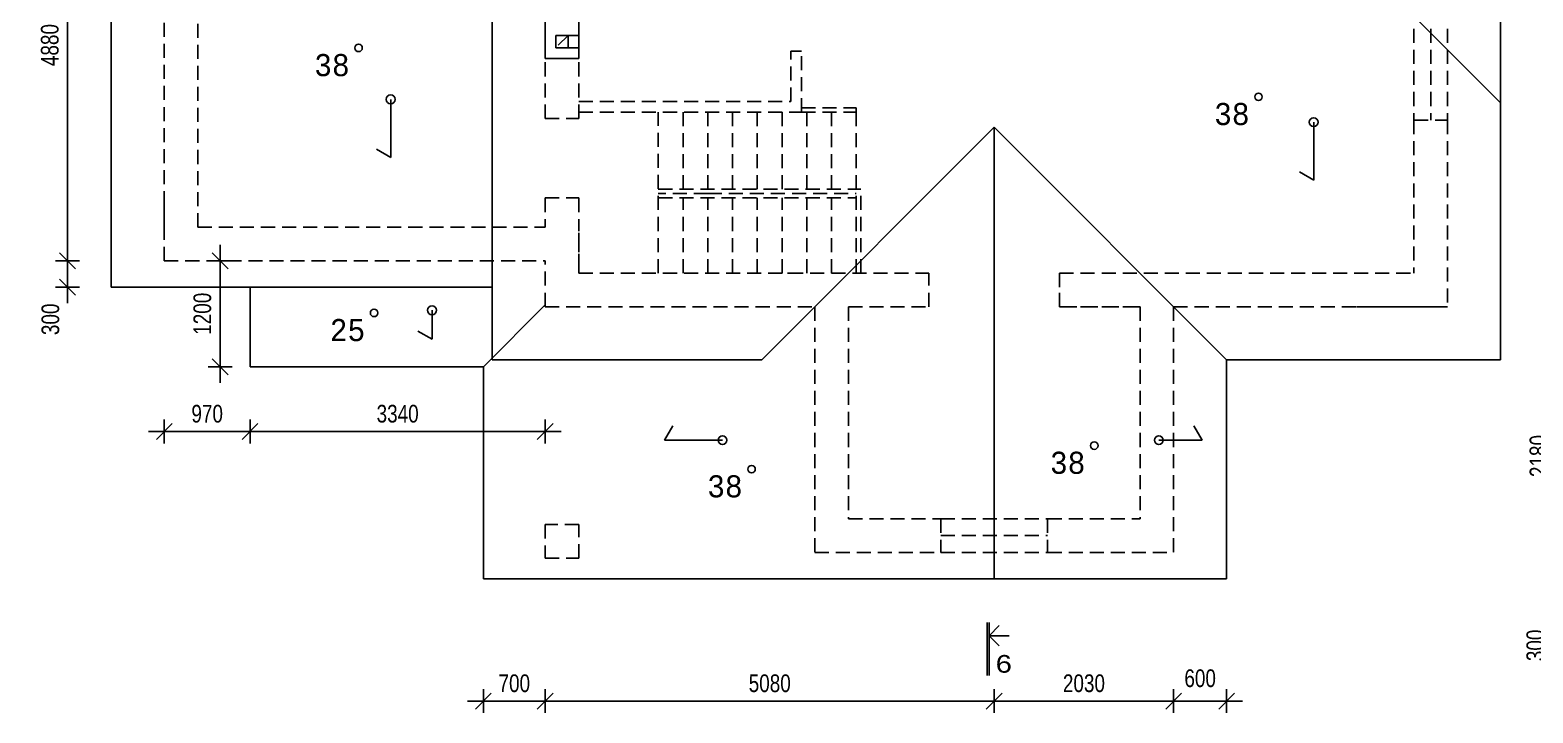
# Model space of a CAD drawing. Extents: x 3578 to 5591, y 95 to 458.
# Drawn here: x 4803.6 to 4973.6, y 104 to 181.2 of the extents above; entities that cross this region are included whole.
import ezdxf

# ---------------------------------------------------------------- set-up
doc = ezdxf.new("R2010")
doc.units = 0
doc.header["$MEASUREMENT"] = 0
doc.linetypes.add('HIDDEN2', pattern=[4.7625, 3.175, -1.5875])
doc.layers.get('0').update_dxf_attribs({"linetype": 'CONTINUOUS'})
doc.layers.get('DEFPOINTS').update_dxf_attribs({"linetype": 'CONTINUOUS'})
doc.layers.add('Chata', color=7, linetype='CONTINUOUS')
doc.styles.add('RUSS', font='russ', dxfattribs={"width": 0.8})
doc.styles.get("Standard").update_dxf_attribs({"font": 'cour.ttf'})
doc.dimstyles.new('Text 2mm', dxfattribs={"dimtxt": 2, "dimasz": 0.09, "dimexe": 0, "dimexo": 0, "dimgap": 1, "dimtad": 1, "dimdec": 0, "dimlfac": 100, "dimzin": 0, "dimdsep": 46, "dimtxsty": 'RUSS', "dimblk": 'A8MITTA', "dimcen": 3, "dimse1": 1, "dimse2": 1, "dimclrd": 6, "dimclrt": 6, "dimadec": 0, "dimazin": 0, "dimtp": 6, "dimtm": 6, "dimtfac": 1, "dimtdec": 0, "dimtofl": 0, "dimtmove": 2, "dimatfit": 3, "dimldrblk": 'A8MITTA', "dimfxl": 1, "dimtolj": 1, "dimtzin": 0, "dimarcsym": 0})

# ---------------------------------------------------------------- blocks, each defined once
blk = doc.blocks.new('A8MITTA', base_point=(3180, 3140))
for p, q in [((3160, 3140), (3200, 3140)), ((3170, 3130), (3190, 3150)), ((3180, 3155), (3180, 3125))]:
    blk.add_line(p, q)
blk = doc.blocks.new('*D613')
at = {"layer": 'Chata', "color": 6, "linetype": 'HIDDEN2', "lineweight": -2, "ltscale": 0.01, "transparency": 16777216}
blk.add_line((4801.16, 251.84), (4801.16, 155.22), dxfattribs=at)
at = {"layer": 'DEFPOINTS', "color": 0, "linetype": 'HIDDEN2', "ltscale": 0.01, "transparency": 16777216}
for p in [(4818.76, 251.93), (4801.16, 155.13), (4818.76, 155.13)]:
    blk.add_point(p, dxfattribs=at)
at = {"layer": 'Chata', "color": 6, "linetype": 'HIDDEN2', "lineweight": -2, "ltscale": 0.01, "transparency": 16777216, "xscale": 0.09, "yscale": 0.09, "zscale": 0.09}
for p, rotation in [((4801.16, 251.93), 90), ((4801.16, 155.13), 270)]:
    blk.add_blockref('A8MITTA', p, dxfattribs=dict(at, rotation=rotation))
at = {"layer": 'Chata', "color": 6, "linetype": 'HIDDEN2', "ltscale": 0.01, "transparency": 16777216, "insert": (4799.16, 203.53), "char_height": 2, "attachment_point": 5, "rotation": 90, "style": 'RUSS'}
blk.add_mtext('\\A1;9680', dxfattribs=at)
blk = doc.blocks.new('*D618')
at = {"color": 6, "lineweight": -2, "ltscale": 0.01, "transparency": 16777216}
blk.add_line((4807.81, 203.84), (4807.81, 155.22), dxfattribs=at)
at = {"layer": 'DEFPOINTS', "color": 0, "ltscale": 0.01, "transparency": 16777216}
for p in [(4812.76, 203.93), (4807.81, 155.13), (4818.76, 155.13)]:
    blk.add_point(p, dxfattribs=at)
at = {"color": 6, "lineweight": -2, "ltscale": 0.01, "transparency": 16777216, "xscale": 0.09, "yscale": 0.09, "zscale": 0.09}
for p, rotation in [((4807.81, 203.93), 90), ((4807.81, 155.13), 270)]:
    blk.add_blockref('A8MITTA', p, dxfattribs=dict(at, rotation=rotation))
at = {"color": 6, "ltscale": 0.01, "transparency": 16777216, "insert": (4805.81, 179.53), "char_height": 2, "attachment_point": 5, "rotation": 90, "style": 'RUSS'}
blk.add_mtext('\\A1;4880', dxfattribs=at)
blk = doc.blocks.new('*D619')
at = {"color": 6, "lineweight": -2, "ltscale": 0.01, "transparency": 16777216}
blk.add_line((4807.81, 155.04), (4807.81, 152.22), dxfattribs=at)
at = {"layer": 'DEFPOINTS', "color": 0, "ltscale": 0.01, "transparency": 16777216}
for p in [(4818.76, 155.13), (4807.81, 152.13), (4812.76, 152.13)]:
    blk.add_point(p, dxfattribs=at)
at = {"color": 6, "lineweight": -2, "ltscale": 0.01, "transparency": 16777216, "xscale": 0.09, "yscale": 0.09, "zscale": 0.09}
for p, rotation in [((4807.81, 155.13), 90), ((4807.81, 152.13), 270)]:
    blk.add_blockref('A8MITTA', p, dxfattribs=dict(at, rotation=rotation))
at = {"color": 6, "ltscale": 0.01, "transparency": 16777216, "insert": (4805.88, 148.5), "char_height": 2, "attachment_point": 5, "rotation": 90, "style": 'RUSS'}
blk.add_mtext('\\A1;300', dxfattribs=at)
blk = doc.blocks.new('*D630')
at = {"color": 6, "lineweight": -2, "ltscale": 0.01, "transparency": 16777216}
blk.add_line((4976.25, 149.84), (4976.25, 144.02), dxfattribs=at)
at = {"layer": 'DEFPOINTS', "color": 0, "ltscale": 0.01, "transparency": 16777216}
for p in [(4963.96, 149.93), (4969.96, 143.93), (4976.25, 143.93)]:
    blk.add_point(p, dxfattribs=at)
at = {"color": 6, "lineweight": -2, "ltscale": 0.01, "transparency": 16777216, "xscale": 0.09, "yscale": 0.09, "zscale": 0.09}
for p, rotation in [((4976.25, 149.93), 90), ((4976.25, 143.93), 270)]:
    blk.add_blockref('A8MITTA', p, dxfattribs=dict(at, rotation=rotation))
at = {"color": 6, "ltscale": 0.01, "transparency": 16777216, "insert": (4980.75, 146.93), "char_height": 2, "attachment_point": 5, "rotation": 90, "style": 'RUSS'}
blk.add_mtext('\\A1;600', dxfattribs=at)
blk = doc.blocks.new('*D631')
at = {"color": 6, "lineweight": -2, "ltscale": 0.01, "transparency": 16777216}
blk.add_line((4976.25, 150.02), (4976.25, 251.84), dxfattribs=at)
at = {"layer": 'DEFPOINTS', "color": 0, "ltscale": 0.01, "transparency": 16777216}
for p in [(4963.96, 251.93), (4976.25, 251.93), (4963.96, 149.93)]:
    blk.add_point(p, dxfattribs=at)
at = {"color": 6, "lineweight": -2, "ltscale": 0.01, "transparency": 16777216, "xscale": 0.09, "yscale": 0.09, "zscale": 0.09}
for p, rotation in [((4976.25, 251.93), 90), ((4976.25, 149.93), 270)]:
    blk.add_blockref('A8MITTA', p, dxfattribs=dict(at, rotation=rotation))
at = {"color": 6, "ltscale": 0.01, "transparency": 16777216, "insert": (4974.25, 200.93), "char_height": 2, "attachment_point": 5, "rotation": 90, "style": 'RUSS'}
blk.add_mtext('\\A1;10200', dxfattribs=at)
blk = doc.blocks.new('*D640')
at = {"color": 6, "lineweight": -2, "ltscale": 0.01, "transparency": 16777216}
blk.add_line((4825.07, 143.22), (4825.07, 155.04), dxfattribs=at)
at = {"layer": 'DEFPOINTS', "color": 0, "ltscale": 0.01, "transparency": 16777216}
for p in [(4825.07, 155.13), (4828.46, 155.13), (4828.46, 143.13)]:
    blk.add_point(p, dxfattribs=at)
at = {"color": 6, "lineweight": -2, "ltscale": 0.01, "transparency": 16777216, "xscale": 0.09, "yscale": 0.09, "zscale": 0.09}
for p, rotation in [((4825.07, 155.13), 90), ((4825.07, 143.13), 270)]:
    blk.add_blockref('A8MITTA', p, dxfattribs=dict(at, rotation=rotation))
at = {"color": 6, "ltscale": 0.01, "transparency": 16777216, "insert": (4823.07, 149.13), "char_height": 2, "attachment_point": 5, "rotation": 90, "style": 'RUSS'}
blk.add_mtext('\\A1;1200', dxfattribs=at)
blk = doc.blocks.new('*D641')
at = {"color": 6, "lineweight": -2, "ltscale": 0.01, "transparency": 16777216}
blk.add_line((4828.37, 135.81), (4818.85, 135.81), dxfattribs=at)
at = {"layer": 'DEFPOINTS', "color": 0, "ltscale": 0.01, "transparency": 16777216}
for p in [(4818.76, 155.13), (4828.46, 143.13), (4818.76, 135.81)]:
    blk.add_point(p, dxfattribs=at)
at = {"color": 6, "lineweight": -2, "ltscale": 0.01, "transparency": 16777216, "xscale": 0.09, "yscale": 0.09, "zscale": 0.09, "rotation": 180}
blk.add_blockref('A8MITTA', (4818.76, 135.81), dxfattribs=at)
at = {"color": 6, "lineweight": -2, "ltscale": 0.01, "transparency": 16777216, "xscale": 0.09, "yscale": 0.09, "zscale": 0.09}
blk.add_blockref('A8MITTA', (4828.46, 135.81), dxfattribs=at)
at = {"color": 6, "ltscale": 0.01, "transparency": 16777216, "insert": (4823.61, 137.81), "char_height": 2, "attachment_point": 5, "style": 'RUSS'}
blk.add_mtext('\\A1;970', dxfattribs=at)
blk = doc.blocks.new('*D642')
at = {"color": 6, "lineweight": -2, "ltscale": 0.01, "transparency": 16777216}
blk.add_line((4828.55, 135.81), (4861.77, 135.81), dxfattribs=at)
at = {"layer": 'DEFPOINTS', "color": 0, "ltscale": 0.01, "transparency": 16777216}
for p in [(4861.86, 149.93), (4828.46, 143.13), (4861.86, 135.81)]:
    blk.add_point(p, dxfattribs=at)
at = {"color": 6, "lineweight": -2, "ltscale": 0.01, "transparency": 16777216, "xscale": 0.09, "yscale": 0.09, "zscale": 0.09, "rotation": 180}
blk.add_blockref('A8MITTA', (4828.46, 135.81), dxfattribs=at)
at = {"color": 6, "lineweight": -2, "ltscale": 0.01, "transparency": 16777216, "xscale": 0.09, "yscale": 0.09, "zscale": 0.09}
blk.add_blockref('A8MITTA', (4861.86, 135.81), dxfattribs=at)
at = {"color": 6, "ltscale": 0.01, "transparency": 16777216, "insert": (4845.16, 137.81), "char_height": 2, "attachment_point": 5, "style": 'RUSS'}
blk.add_mtext('\\A1;3340', dxfattribs=at)
blk = doc.blocks.new('*D643')
at = {"color": 6, "lineweight": -2, "ltscale": 0.01, "transparency": 16777216}
blk.add_line((4976.25, 122.04), (4976.25, 119.22), dxfattribs=at)
at = {"layer": 'DEFPOINTS', "color": 0, "ltscale": 0.01, "transparency": 16777216}
for p in [(4932.96, 122.13), (4938.96, 119.13), (4976.25, 119.13)]:
    blk.add_point(p, dxfattribs=at)
at = {"color": 6, "lineweight": -2, "ltscale": 0.01, "transparency": 16777216, "xscale": 0.09, "yscale": 0.09, "zscale": 0.09}
for p, rotation in [((4976.25, 122.13), 90), ((4976.25, 119.13), 270)]:
    blk.add_blockref('A8MITTA', p, dxfattribs=dict(at, rotation=rotation))
at = {"color": 6, "ltscale": 0.01, "transparency": 16777216, "insert": (4973.89, 111.61), "char_height": 2, "attachment_point": 5, "rotation": 90, "style": 'RUSS'}
blk.add_mtext('\\A1;300', dxfattribs=at)
blk = doc.blocks.new('*D644')
at = {"color": 6, "lineweight": -2, "ltscale": 0.01, "transparency": 16777216}
blk.add_line((4933.05, 105.31), (4938.87, 105.31), dxfattribs=at)
at = {"layer": 'DEFPOINTS', "color": 0, "ltscale": 0.01, "transparency": 16777216}
for p in [(4932.96, 122.13), (4938.96, 119.13), (4938.96, 105.31)]:
    blk.add_point(p, dxfattribs=at)
at = {"color": 6, "lineweight": -2, "ltscale": 0.01, "transparency": 16777216, "xscale": 0.09, "yscale": 0.09, "zscale": 0.09, "rotation": 180}
blk.add_blockref('A8MITTA', (4932.96, 105.31), dxfattribs=at)
at = {"color": 6, "lineweight": -2, "ltscale": 0.01, "transparency": 16777216, "xscale": 0.09, "yscale": 0.09, "zscale": 0.09}
blk.add_blockref('A8MITTA', (4938.96, 105.31), dxfattribs=at)
at = {"color": 6, "ltscale": 0.01, "transparency": 16777216, "insert": (4935.96, 107.88), "char_height": 2, "attachment_point": 5, "style": 'RUSS'}
blk.add_mtext('\\A1;600', dxfattribs=at)
blk = doc.blocks.new('*D645')
at = {"color": 6, "lineweight": -2, "ltscale": 0.01, "transparency": 16777216}
blk.add_line((4932.87, 105.31), (4912.75, 105.31), dxfattribs=at)
at = {"layer": 'DEFPOINTS', "color": 0, "ltscale": 0.01, "transparency": 16777216}
for p in [(4932.96, 122.13), (4912.66, 119.13), (4912.66, 105.31)]:
    blk.add_point(p, dxfattribs=at)
at = {"color": 6, "lineweight": -2, "ltscale": 0.01, "transparency": 16777216, "xscale": 0.09, "yscale": 0.09, "zscale": 0.09, "rotation": 180}
blk.add_blockref('A8MITTA', (4912.66, 105.31), dxfattribs=at)
at = {"color": 6, "lineweight": -2, "ltscale": 0.01, "transparency": 16777216, "xscale": 0.09, "yscale": 0.09, "zscale": 0.09}
blk.add_blockref('A8MITTA', (4932.96, 105.31), dxfattribs=at)
at = {"color": 6, "ltscale": 0.01, "transparency": 16777216, "insert": (4922.81, 107.31), "char_height": 2, "attachment_point": 5, "style": 'RUSS'}
blk.add_mtext('\\A1;2030', dxfattribs=at)
blk = doc.blocks.new('*D646')
at = {"color": 6, "lineweight": -2, "ltscale": 0.01, "transparency": 16777216}
blk.add_line((4912.57, 105.31), (4861.95, 105.31), dxfattribs=at)
at = {"layer": 'DEFPOINTS', "color": 0, "ltscale": 0.01, "transparency": 16777216}
for p in [(4861.86, 121.48), (4912.66, 119.13), (4861.86, 105.31)]:
    blk.add_point(p, dxfattribs=at)
at = {"color": 6, "lineweight": -2, "ltscale": 0.01, "transparency": 16777216, "xscale": 0.09, "yscale": 0.09, "zscale": 0.09, "rotation": 180}
blk.add_blockref('A8MITTA', (4861.86, 105.31), dxfattribs=at)
at = {"color": 6, "lineweight": -2, "ltscale": 0.01, "transparency": 16777216, "xscale": 0.09, "yscale": 0.09, "zscale": 0.09}
blk.add_blockref('A8MITTA', (4912.66, 105.31), dxfattribs=at)
at = {"color": 6, "ltscale": 0.01, "transparency": 16777216, "insert": (4887.26, 107.31), "char_height": 2, "attachment_point": 5, "style": 'RUSS'}
blk.add_mtext('\\A1;5080', dxfattribs=at)
blk = doc.blocks.new('*D647')
at = {"color": 6, "lineweight": -2, "ltscale": 0.01, "transparency": 16777216}
blk.add_line((4861.77, 105.31), (4854.95, 105.31), dxfattribs=at)
at = {"layer": 'DEFPOINTS', "color": 0, "ltscale": 0.01, "transparency": 16777216}
for p in [(4861.86, 121.48), (4854.86, 119.13), (4854.86, 105.31)]:
    blk.add_point(p, dxfattribs=at)
at = {"color": 6, "lineweight": -2, "ltscale": 0.01, "transparency": 16777216, "xscale": 0.09, "yscale": 0.09, "zscale": 0.09, "rotation": 180}
blk.add_blockref('A8MITTA', (4854.86, 105.31), dxfattribs=at)
at = {"color": 6, "lineweight": -2, "ltscale": 0.01, "transparency": 16777216, "xscale": 0.09, "yscale": 0.09, "zscale": 0.09}
blk.add_blockref('A8MITTA', (4861.86, 105.31), dxfattribs=at)
at = {"color": 6, "ltscale": 0.01, "transparency": 16777216, "insert": (4858.36, 107.31), "char_height": 2, "attachment_point": 5, "style": 'RUSS'}
blk.add_mtext('\\A1;700', dxfattribs=at)
blk = doc.blocks.new('*D713')
at = {"color": 6, "lineweight": -2, "ltscale": 0.01, "transparency": 16777216}
blk.add_line((4976.25, 122.22), (4976.25, 143.84), dxfattribs=at)
at = {"layer": 'DEFPOINTS', "color": 0, "ltscale": 0.01, "transparency": 16777216}
for p in [(4932.96, 143.93), (4976.25, 143.93), (4932.96, 122.13)]:
    blk.add_point(p, dxfattribs=at)
at = {"color": 6, "lineweight": -2, "ltscale": 0.01, "transparency": 16777216, "xscale": 0.09, "yscale": 0.09, "zscale": 0.09}
for p, rotation in [((4976.25, 143.93), 90), ((4976.25, 122.13), 270)]:
    blk.add_blockref('A8MITTA', p, dxfattribs=dict(at, rotation=rotation))
at = {"color": 6, "ltscale": 0.01, "transparency": 16777216, "insert": (4974.25, 133.03), "char_height": 2, "attachment_point": 5, "rotation": 90, "style": 'RUSS'}
blk.add_mtext('\\A1;2180', dxfattribs=at)

msp = doc.modelspace()

# ---------------------------------------------------------------- linework, layer by layer
at = {"ltscale": 0.01}
for p, q in [((4855.856, 143.928), (4855.856, 257.928)), ((4969.956, 257.928), (4969.956, 143.928)), ((4812.756, 152.128), (4812.756, 254.928)), ((4969.956, 172.985), (4944.813, 198.128)), ((4844.375, 173.387), (4844.375, 166.822)), ((4912.656, 170.228), (4886.356, 143.928)), ((4912.656, 170.228), (4912.656, 119.128)), ((4912.656, 170.228), (4938.956, 143.928)), ((4948.808, 170.805), (4948.808, 164.24)), ((4844.375, 166.822), (4842.761, 167.754)), ((4948.808, 164.24), (4947.194, 165.173)), ((4855.856, 152.128), (4812.756, 152.128)), ((4828.456, 152.128), (4828.456, 143.128)), ((4854.856, 143.128), (4861.856, 150.128)), ((4849.052, 149.524), (4849.052, 146.241)), ((4849.052, 146.241), (4847.438, 147.173)), ((4828.456, 143.128), (4854.856, 143.128)), ((4854.856, 119.128), (4854.856, 143.128)), ((4855.856, 143.928), (4886.356, 143.928)), ((4938.956, 143.928), (4938.956, 119.128)), ((4938.956, 143.928), (4969.956, 143.928)), ((4875.356, 134.831), (4876.289, 136.446)), ((4936.182, 134.831), (4935.25, 136.446)), ((4881.921, 134.831), (4875.356, 134.831)), ((4931.282, 134.831), (4936.182, 134.831)), ((4854.856, 119.128), (4938.956, 119.128))]:
    msp.add_line(p, q, dxfattribs=at)
msp.add_lwpolyline([(4865.658, 178.028), (4865.658, 196.228), (4861.858, 196.228), (4861.858, 178.028)], close=True, dxfattribs=at)
for centre, radius in [((4840.74, 179.208), 0.424), ((4844.375, 173.387), 0.5), ((4942.562, 173.673), 0.424), ((4948.808, 170.805), 0.5), ((4842.498, 149.227), 0.424), ((4849.052, 149.524), 0.5), ((4881.921, 134.831), 0.5), ((4923.983, 134.212), 0.424), ((4931.282, 134.831), 0.5), ((4885.205, 131.549), 0.424)]:
    msp.add_circle(centre, radius, dxfattribs=at)
at = {"layer": 'Chata', "color": 1, "linetype": 'HIDDEN2', "ltscale": 0.5}
for p, q in [((4861.856, 171.228), (4861.856, 248.128)), ((4865.656, 171.228), (4865.656, 192.228)), ((4960.156, 186.128), (4960.156, 171.028)), ((4962.056, 186.128), (4962.056, 171.028)), ((4963.956, 186.128), (4963.956, 171.028)), ((4818.756, 159.028), (4818.756, 183.028)), ((4822.556, 158.928), (4822.556, 183.028)), ((4864.458, 180.628), (4863.058, 179.228)), ((4864.458, 180.628), (4865.657, 180.628)), ((4864.458, 179.228), (4865.657, 179.228)), ((4889.656, 173.128), (4889.656, 178.828)), ((4889.656, 178.828), (4890.856, 178.828)), ((4890.856, 171.928), (4890.856, 178.828)), ((4865.656, 171.228), (4865.656, 173.328)), ((4865.656, 173.128), (4889.656, 173.128)), ((4865.656, 171.228), (4865.656, 172.528)), ((4865.656, 171.928), (4890.856, 171.928)), ((4874.656, 153.728), (4874.656, 171.928)), ((4874.656, 153.728), (4874.656, 171.928)), ((4877.456, 163.228), (4877.456, 171.928)), ((4880.256, 163.228), (4880.256, 171.928)), ((4883.056, 163.228), (4883.056, 171.928)), ((4885.856, 163.228), (4885.856, 171.928)), ((4888.656, 163.228), (4888.656, 171.928)), ((4890.856, 172.428), (4897.056, 172.428)), ((4890.856, 171.928), (4897.056, 171.928)), ((4891.456, 163.228), (4891.456, 171.928)), ((4894.256, 163.228), (4894.256, 171.928)), ((4897.056, 171.928), (4897.056, 172.428)), ((4897.056, 163.228), (4897.056, 171.928)), ((4861.856, 171.228), (4865.656, 171.228)), ((4960.156, 171.028), (4963.956, 171.028)), ((4960.156, 171.028), (4960.156, 153.728)), ((4963.956, 171.028), (4963.956, 149.928)), ((4818.756, 155.128), (4818.756, 162.028)), ((4861.856, 162.228), (4865.656, 162.228)), ((4861.856, 162.228), (4861.856, 158.928)), ((4865.656, 162.228), (4865.656, 158.928)), ((4874.656, 163.228), (4897.556, 163.228)), ((4880.256, 162.728), (4874.656, 162.728)), ((4874.656, 162.228), (4897.056, 162.228)), ((4877.456, 153.728), (4877.456, 162.228)), ((4880.256, 162.728), (4897.056, 162.728)), ((4880.256, 153.728), (4880.256, 162.228)), ((4883.056, 153.728), (4883.056, 162.228)), ((4885.856, 153.728), (4885.856, 162.228)), ((4888.656, 153.728), (4888.656, 162.228)), ((4891.456, 153.728), (4891.456, 162.228)), ((4894.256, 153.728), (4894.256, 162.228)), ((4897.056, 153.728), (4897.056, 162.728)), ((4897.556, 153.728), (4897.556, 163.228)), ((4822.556, 158.928), (4861.856, 158.928)), ((4865.656, 153.728), (4865.656, 158.928)), ((4865.656, 154.328), (4865.656, 158.928)), ((4818.756, 155.128), (4861.856, 155.128)), ((4861.856, 149.928), (4861.856, 155.128)), ((4861.856, 149.928), (4861.856, 155.128)), ((4865.656, 153.728), (4905.256, 153.728)), ((4890.856, 153.728), (4888.056, 153.728)), ((4905.256, 149.928), (4905.256, 153.728)), ((4920.056, 153.728), (4960.156, 153.728)), ((4920.056, 153.728), (4920.056, 149.928)), ((4920.056, 149.928), (4920.056, 153.728)), ((4861.856, 149.928), (4892.356, 149.928)), ((4892.356, 149.928), (4892.356, 122.128)), ((4896.156, 149.928), (4905.256, 149.928)), ((4896.156, 149.928), (4896.156, 125.928)), ((4896.156, 149.928), (4905.256, 149.928)), ((4896.156, 149.928), (4896.156, 148.628)), ((4896.156, 149.928), (4902.456, 149.928)), ((4896.156, 149.928), (4905.256, 149.928)), ((4920.056, 149.928), (4929.156, 149.928)), ((4929.156, 149.928), (4920.056, 149.928)), ((4929.156, 149.928), (4920.056, 149.928)), ((4929.156, 149.928), (4929.156, 125.928)), ((4929.156, 149.928), (4929.156, 125.928)), ((4932.956, 149.928), (4963.956, 149.928)), ((4932.956, 149.928), (4932.956, 122.128)), ((4932.956, 149.928), (4936.806, 149.928)), ((4963.956, 149.928), (4953.656, 149.928)), ((4896.156, 125.928), (4906.606, 125.928)), ((4906.606, 125.928), (4906.606, 122.128)), ((4906.606, 125.928), (4918.706, 125.928)), ((4918.706, 125.928), (4929.156, 125.928)), ((4918.706, 125.928), (4918.706, 122.128)), ((4906.606, 124.028), (4918.706, 124.028)), ((4892.356, 122.128), (4892.356, 122.128)), ((4892.356, 122.128), (4906.606, 122.128)), ((4906.606, 122.128), (4918.706, 122.128)), ((4906.606, 122.128), (4918.706, 122.128)), ((4906.606, 122.128), (4906.606, 122.128)), ((4918.706, 122.128), (4932.956, 122.128)), ((4918.706, 122.128), (4918.706, 122.128)), ((4932.956, 122.128), (4932.956, 122.128))]:
    msp.add_line(p, q, dxfattribs=at)
at = {"layer": 'Chata', "ltscale": 0.01}
for p, q in [((4911.87, 108.205), (4911.87, 114.205)), ((4912.07, 108.205), (4912.07, 114.205)), ((4912.07, 114.205), (4912.07, 112.705)), ((4912.07, 112.705), (4913.235, 113.871)), ((4912.07, 112.705), (4914.36, 112.705)), ((4912.07, 112.705), (4913.235, 111.54))]:
    msp.add_line(p, q, dxfattribs=at)
at = {"layer": 'Chata', "color": 1, "linetype": 'HIDDEN2', "ltscale": 0.5}
for points in [[(4864.458, 180.628), (4864.458, 179.228), (4863.058, 179.228), (4863.058, 180.628)], [(4861.856, 121.478), (4865.656, 121.478), (4865.656, 125.278), (4861.856, 125.278)]]:
    msp.add_lwpolyline(points, close=True, dxfattribs=at)

# ---------------------------------------------------------------- texts
at = {"layer": 'Chata'}
for s, height, width, p in [('38', 2.5, 0.8, (4835.722, 176.013)), ('38', 2.5, 0.8, (4937.544, 170.478)), ('25', 2.5, 0.8, (4837.481, 146.033)), ('38', 2.5, 0.8, (4918.966, 131.018)), ('38', 2.5, 0.8, (4880.188, 128.355)), ('6', 2, 0.99, (4912.748, 108.52))]:
    msp.add_text(s, height=height, dxfattribs=dict(at, width=width)).set_placement(p)

# ---------------------------------------------------------------- dimensions: what is measured, and where the dimension line sits
at = {"ltscale": 0.01}
for base, p1, p2, picture, middle in [((4976.253, 251.928), (4963.956, 149.928), (4963.956, 251.928), '*D631', (4974.253, 200.928)), ((4807.811, 155.128), (4812.756, 203.928), (4818.756, 155.128), '*D618', (4805.811, 179.528)), ((4825.07, 155.128), (4828.456, 143.128), (4828.456, 155.128), '*D640', (4823.07, 149.128)), ((4976.253, 143.928), (4963.956, 149.928), (4969.956, 143.928), '*D630', (4980.753, 146.928)), ((4976.253, 143.928), (4932.956, 122.128), (4932.956, 143.928), '*D713', (4974.253, 133.028))]:
    dim = msp.add_linear_dim(base=base, p1=p1, p2=p2, angle=90, dimstyle='Text 2mm', dxfattribs=at)
    dim.commit()
    dim.dimension.update_dxf_attribs({"geometry": picture, "text_midpoint": middle})
for base, p1, p2, picture, middle in [((4807.811, 152.128), (4818.756, 155.128), (4812.756, 152.128), '*D619', (4805.884, 148.504)), ((4976.253, 119.128), (4932.956, 122.128), (4938.956, 119.128), '*D643', (4973.889, 111.614))]:
    dim = msp.add_linear_dim(base=base, p1=p1, p2=p2, angle=90, dimstyle='Text 2mm', dxfattribs=at)
    dim.commit()
    dim.dimension.update_dxf_attribs({"geometry": picture, "text_midpoint": middle, "dimtype": 160})
for base, p1, p2, picture, middle in [((4818.756, 135.807), (4828.456, 143.128), (4818.756, 155.128), '*D641', (4823.606, 137.807)), ((4861.856, 135.807), (4828.456, 143.128), (4861.856, 149.928), '*D642', (4845.156, 137.807)), ((4854.856, 105.315), (4861.856, 121.478), (4854.856, 119.128), '*D647', (4858.356, 107.315)), ((4861.856, 105.315), (4912.656, 119.128), (4861.856, 121.478), '*D646', (4887.256, 107.315)), ((4912.656, 105.315), (4932.956, 122.128), (4912.656, 119.128), '*D645', (4922.806, 107.315))]:
    dim = msp.add_linear_dim(base=base, p1=p1, p2=p2, dimstyle='Text 2mm', dxfattribs=at)
    dim.commit()
    dim.dimension.update_dxf_attribs({"geometry": picture, "text_midpoint": middle})
dim = msp.add_linear_dim(base=(4938.956, 105.315), p1=(4932.956, 122.128), p2=(4938.956, 119.128), dimstyle='Text 2mm', dxfattribs=at)
dim.commit()
dim.dimension.update_dxf_attribs({"geometry": '*D644', "text_midpoint": (4935.956, 107.877), "dimtype": 160})
at = {"layer": 'Chata', "color": 1, "linetype": 'HIDDEN2', "ltscale": 0.5}
dim = msp.add_linear_dim(base=(4801.158, 155.128), p1=(4818.756, 251.928), p2=(4818.756, 155.128), angle=90, dimstyle='Text 2mm', dxfattribs=at)
dim.commit()
dim.dimension.update_dxf_attribs({"geometry": '*D613', "text_midpoint": (4799.158, 203.528)})

doc.saveas('drawing.dxf')
